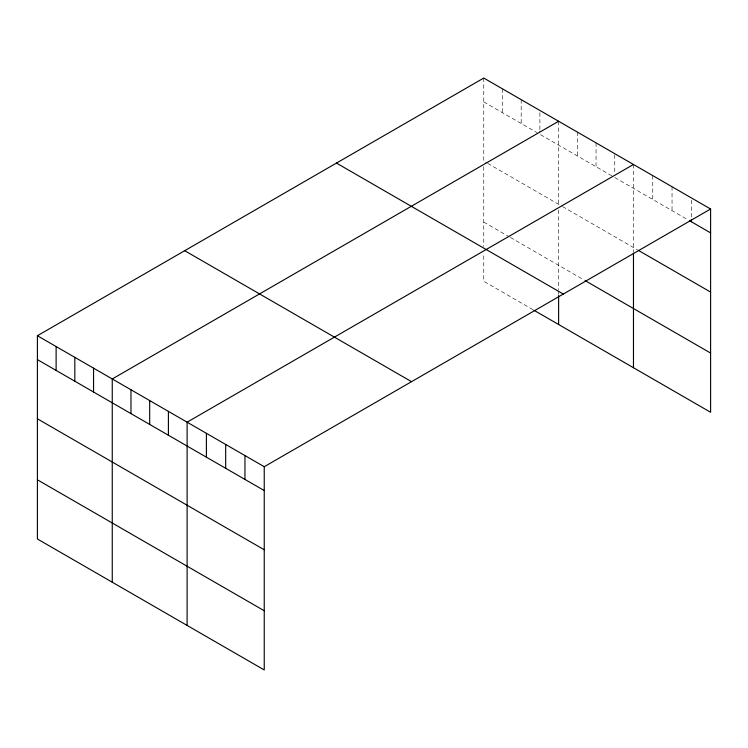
<?xml version="1.0" encoding="UTF-8"?>
<svg xmlns="http://www.w3.org/2000/svg" width="748" height="748" viewBox="0 0 748 748"><rect width="100%" height="100%" fill="white"/><g stroke="black" fill="none" stroke-linecap="round" stroke-linejoin="round"><path stroke-width="0.56" stroke-dasharray="3.74 2.81" d="M483.76 78.044L483.76 161.101L486.714 162.802M483.76 101.896L536.942 132.602M611.808 175.827L539.897 134.313L539.897 130.9M614.763 177.528L688.422 220.062M487.696 163.373L561.57 206.018M562.552 206.588L637.333 249.757M483.76 222.091L509.369 236.873M510.351 237.443L584.225 280.098M533.006 309.719L483.76 281.285L483.76 253.432M691.32 200.146L691.32 218.323M672.041 186.748L672.041 210.599M652.752 175.612L652.752 199.464M633.472 164.476L633.472 252.048M614.763 154.808L614.763 172.984M596.044 142.868L596.044 166.729M577.325 132.069L577.325 155.921M558.616 121.26L558.616 204.316M558.616 209.964L558.616 289.682M558.616 290.85L558.616 294.329M539.897 112.724L539.897 129.769M521.188 99.652L521.188 123.504M502.469 88.844L502.469 112.705M483.76 166.748L483.76 246.466"/><path stroke-width="1.12" d="M37.4 335.74L264.24 466.715L264.24 669.956L37.4 538.99L37.4 335.74L483.76 78.044L710.6 209.01L710.6 412.26L533.988 310.289M558.616 121.26L112.256 378.965L112.256 582.206M633.472 164.476L187.112 422.181L187.112 625.431M264.24 466.715L710.6 209.01M689.394 220.623L710.6 232.862M638.296 250.318L710.6 292.066M585.207 280.659L710.6 353.056M336.46 163.083L563.3 294.048M184.7 250.702L411.54 381.667M37.4 359.601L264.24 490.566M37.4 418.796L264.24 549.761M37.4 479.795L264.24 610.761M691.32 219.463L691.32 221.735M633.472 253.179L633.472 367.726M558.616 295.488L558.616 324.51M244.961 455.579L244.961 479.431M225.681 444.443L225.681 468.304M206.401 433.316L206.401 457.168M168.403 411.381L168.403 435.233M149.684 400.573L149.684 424.425M130.975 389.764L130.975 413.625M93.547 368.156L93.547 392.008M74.828 357.357L74.828 381.209M56.119 346.548L56.119 370.4"/></g></svg>
